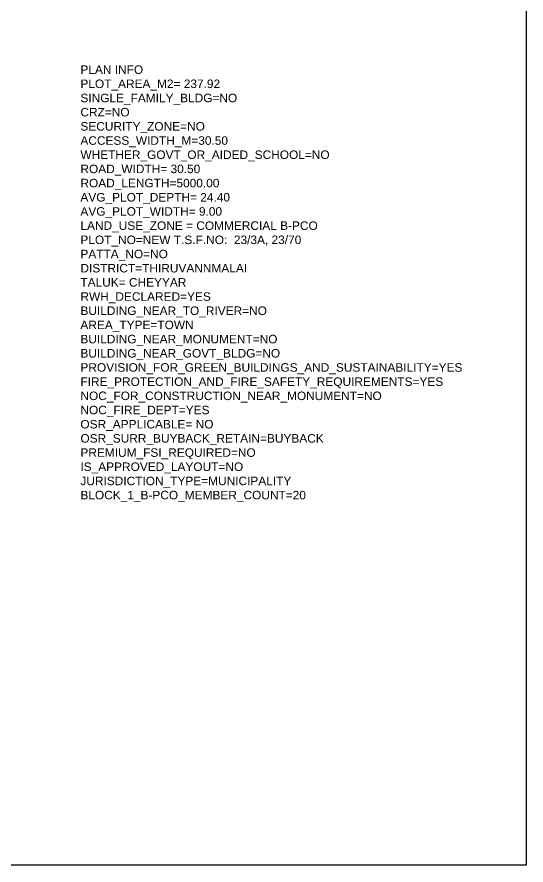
# Model space of a CAD drawing. Header units: metres. Extents: x 31 to 185, y 214 to 372.
# Drawn here: x 125.4 to 185.2, y 213.7 to 313.4 of the extents above; entities that cross this region are included whole.
import ezdxf

# ---------------------------------------------------------------- set-up
doc = ezdxf.new("R2010")
doc.units = ezdxf.units.M
doc.header["$MEASUREMENT"] = 0
doc.layers.add('PLAN_INFO', color=1, linetype='Continuous')
doc.styles.get("Standard").update_dxf_attribs({"font": 'arial.ttf'})

msp = doc.modelspace()

# ---------------------------------------------------------------- linework, layer by layer
at = {"lineweight": -2, "ltscale": 10}
msp.add_lwpolyline([(31.473, 326.212), (185.224, 326.212), (185.224, 213.737), (31.473, 213.737)], close=True, dxfattribs=at)

# ---------------------------------------------------------------- texts
at = {"layer": 'PLAN_INFO', "color": 1, "insert": (132.834, 307.728), "char_height": 1, "width": 45.26412, "attachment_point": 1}
msp.add_mtext('\\A1;PLAN INFO\\PPLOT_AREA_M2= 237.92\\PSINGLE_FAMILY_BLDG=NO\\PCRZ=NO\\PSECURITY_ZONE=NO\\PACCESS_WIDTH_M=30.50\\PWHETHER_GOVT_OR_AIDED_SCHOOL=NO\\PROAD_WIDTH= 30.50\\PROAD_LENGTH=5000.00\\PAVG_PLOT_DEPTH= 24.40\\PAVG_PLOT_WIDTH= 9.00   \\PLAND_USE_ZONE = COMMERCIAL B-PCO\\PPLOT_NO=NEW T.S.F.NO:  23/3A, 23/70\\PPATTA_NO=NO\\PDISTRICT=THIRUVANNMALAI\\PTALUK= CHEYYAR\\PRWH_DECLARED=YES\\PBUILDING_NEAR_TO_RIVER=NO\\PAREA_TYPE=TOWN\\PBUILDING_NEAR_MONUMENT=NO\\PBUILDING_NEAR_GOVT_BLDG=NO\\PPROVISION_FOR_GREEN_BUILDINGS_AND_SUSTAINABILITY=YES\\PFIRE_PROTECTION_AND_FIRE_SAFETY_REQUIREMENTS=YES\\PNOC_FOR_CONSTRUCTION_NEAR_MONUMENT=NO\\PNOC_FIRE_DEPT=YES\\POSR_APPLICABLE= NO\\POSR_SURR_BUYBACK_RETAIN=BUYBACK\\PPREMIUM_FSI_REQUIRED=NO\\PIS_APPROVED_LAYOUT=NO\\PJURISDICTION_TYPE=MUNICIPALITY\\PBLOCK_1_B-PCO_MEMBER_COUNT=20', dxfattribs=at)

doc.saveas('drawing.dxf')
